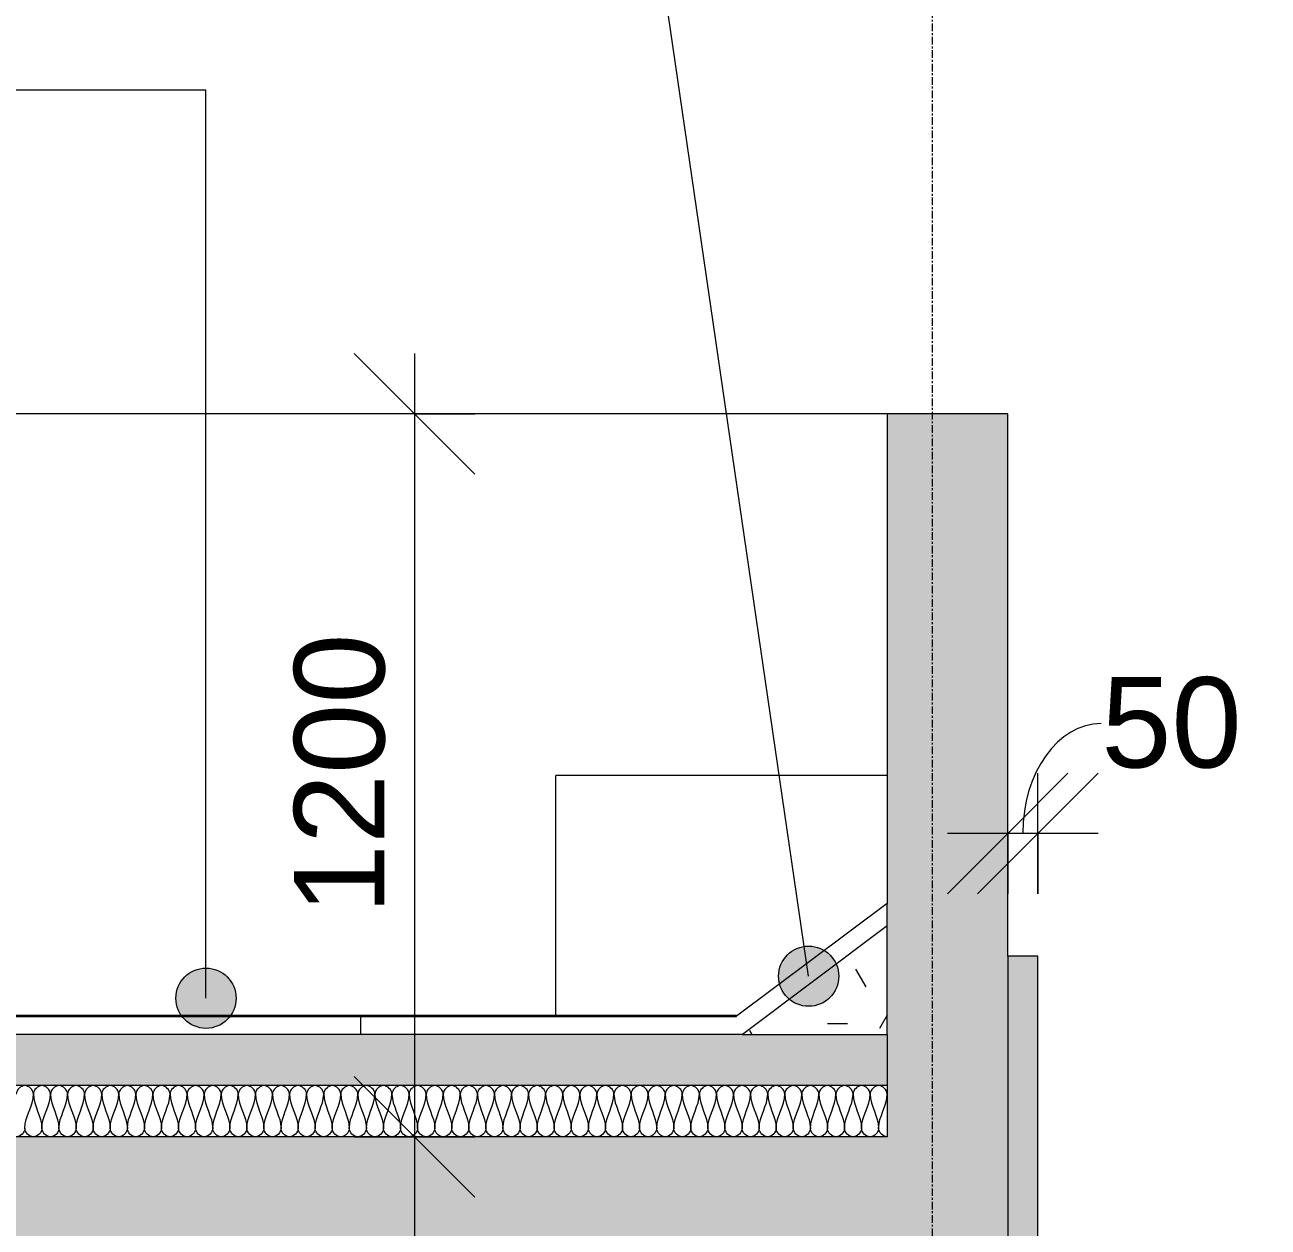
# Model space of a CAD drawing. Header units: millimetres. Extents: x -25665 to 60211, y -6376 to 13478.
# Drawn here: x 36849 to 38912, y 7400 to 9396 of the extents above; entities that cross this region are included whole.
import ezdxf

# ---------------------------------------------------------------- set-up
doc = ezdxf.new("R2010")
doc.units = ezdxf.units.MM
doc.linetypes.add('Grid Line', pattern=[22.225, 12.7, -3.175, 3.175, -3.175])
for name, color, linetype, lineweight in [('A-ANNO-DIMS', 211, 'Continuous', 9), ('A-ANNO-DIMS-100', 211, 'Continuous', 9), ('A-DETL', 90, 'Continuous', 9), ('A-DETL-GENF', 92, 'Continuous', 9), ('A-DETL-THIN', 151, 'Continuous', 9), ('A-FLOR', 192, 'Continuous', 9), ('A-FLOR-MCUT', 51, 'Continuous', 9), ('A-FLOR-PATT', 8, 'Continuous', 35), ('A-WALL', 113, 'Continuous', 9), ('G-ANNO-TEXT', 231, 'Continuous', 9), ('S-GRID', 1, 'Continuous', 9)]:
    doc.layers.add(name, color=color, linetype=linetype, lineweight=lineweight)
doc.styles.add('Arial_4', font='arial.ttf', dxfattribs={"height": 150})
doc.dimstyles.new('100', dxfattribs={"dimscale": 304.8, "dimtxt": 153.03891, "dimasz": 0.656168, "dimexe": 0.328084, "dimexo": 0.0625, "dimgap": 0.016404, "dimtad": 1, "dimdec": 0, "dimzin": 0, "dimdsep": 46, "dimtxsty": 'Arial_4', "dimblk1": 'OBLIQUE', "dimblk2": 'OBLIQUE', "dimsah": 1, "dimcen": 0.09, "dimdle": 0.328084, "dimazin": 0, "dimtfac": 1, "dimtdec": 4, "dimtix": 1, "dimtmove": 0, "dimatfit": 3, "dimfxl": 0.328084, "dimfxlon": 1, "dimtvp": 1, "dimtolj": 1, "dimtzin": 0, "dimarcsym": 2})
doc.dimstyles.new('100_1', dxfattribs={"dimscale": 304.8, "dimtxt": 153.03891, "dimasz": 0.656168, "dimexe": 0.328084, "dimexo": 0.0625, "dimgap": 0.016404, "dimtad": 1, "dimdec": 0, "dimzin": 0, "dimdsep": 46, "dimtxsty": 'Arial_4', "dimblk1": 'OBLIQUE', "dimblk2": 'OBLIQUE', "dimsah": 1, "dimcen": 0.09, "dimdle": 0.328084, "dimazin": 0, "dimtfac": 1, "dimtdec": 4, "dimtix": 1, "dimtmove": 1, "dimatfit": 3, "dimfxl": 0.328084, "dimfxlon": 1, "dimtvp": 1, "dimtolj": 1, "dimtzin": 0, "dimarcsym": 2})
pattern_1 = [(0, (33405.6, 4690), (406.4, 101.6), [33.528, -271.272, 33.528, -271.272, -1625.6]), (0, (33405.6, 4690), (406.4, 101.6), [-609.6, 33.528, -576.072, 33.528, -271.272, -711.2]), (0, (33405.6, 4690), (406.4, 101.6), [-1524, 33.528, -169.672, 33.528, -474.472]), (120, (33558, 4740.8), (-291.1882, 301.1527), [33.528, -271.272, 33.528, -271.272, -1625.6]), (120, (33558, 4740.8), (-291.1882, 301.1527), [-609.6, 33.528, -576.072, 33.528, -271.272, -711.2]), (120, (33558, 4740.8), (-291.1882, 301.1527), [-1524, 33.528, -169.672, 33.528, -474.472]), (240, (33608.8, 4944), (-115.2118, -402.7527), [33.528, -271.272, 33.528, -271.272, -1625.6]), (240, (33608.8, 4944), (-115.2118, -402.7527), [-609.6, 33.528, -576.072, 33.528, -271.272, -711.2]), (240, (33608.8, 4944), (-115.2118, -402.7527), [-1524, 33.528, -169.672, 33.528, -474.472])]

# ---------------------------------------------------------------- blocks, each defined once
blk = doc.blocks.new('DIMBLOCK59-Section - B')
at = {"layer": 'A-ANNO-DIMS-100', "transparency": 16777216}
for p, q in [((37495.9, 8750), (37395.9, 8850)), ((37495.9, 8850), (37495.9, 7550)), ((37595.9, 8750), (37395.9, 8750)), ((37495.9, 8750), (37595.9, 8650)), ((37495.9, 8750), (37595.9, 8750)), ((37495.9, 7550), (37395.9, 7650)), ((37395.9, 7550), (37595.9, 7550)), ((37495.9, 7550), (37395.9, 7550)), ((37495.9, 7550), (37595.9, 7450))]:
    blk.add_line(p, q, dxfattribs=at)
at = {"layer": 'A-ANNO-DIMS-100', "color": 0, "transparency": 16777216, "insert": (37296.1, 7919.3), "char_height": 150, "width": 553.765, "attachment_point": 1, "rotation": 90, "line_spacing_factor": 0.941778, "style": 'Arial_4'}
blk.add_mtext('1200', dxfattribs=at)
blk = doc.blocks.new('_Oblique')
at = {"color": 0, "linetype": 'ByBlock', "lineweight": -2}
blk.add_line((-0.5, -0.5), (0.5, 0.5), dxfattribs=at)
blk = doc.blocks.new('DIMBLOCK60-Section - B')
at = {"layer": 'A-ANNO-DIMS-100', "transparency": 16777216}
for p, q in [((37495.9, 7550), (37395.9, 7650)), ((37395.9, 7550), (37595.9, 7550)), ((37495.9, 7550), (37395.9, 7550)), ((37495.9, 7550), (37495.9, 4050)), ((37495.9, 7550), (37595.9, 7450)), ((37495.9, 4050), (37395.9, 4150)), ((37595.9, 4050), (37395.9, 4050)), ((37495.9, 4050), (37595.9, 3950)), ((37495.9, 4050), (37595.9, 4050))]:
    blk.add_line(p, q, dxfattribs=at)
at = {"layer": 'A-ANNO-DIMS-100', "color": 0, "transparency": 16777216, "insert": (37296.1, 5569.3), "char_height": 150, "width": 553.765, "attachment_point": 1, "rotation": 90, "line_spacing_factor": 0.941778, "style": 'Arial_4'}
blk.add_mtext('3500', dxfattribs=at)
blk = doc.blocks.new('DIMBLOCK62-Section - B')
at = {"layer": 'A-ANNO-DIMS-100', "transparency": 16777216}
for p, q in [((38480.3, 8053.5), (38580.3, 8153.5)), ((38480.3, 7953.5), (38480.3, 8153.5)), ((38530.3, 8053.5), (38630.3, 8153.5)), ((38530.3, 7953.5), (38530.3, 8153.5)), ((38630.3, 8053.5), (38380.3, 8053.5)), ((38480.3, 8053.5), (38380.3, 7953.5)), ((38530.3, 8053.5), (38430.3, 7953.5)), ((38480.3, 8053.5), (38480.3, 7953.5)), ((38530.3, 8053.5), (38530.3, 7953.5))]:
    blk.add_line(p, q, dxfattribs=at)
blk.add_ellipse((38635.5, 8053.5), major_axis=(0, 182.6), ratio=0.713132, start_param=0, end_param=1.570796, dxfattribs=at)
at = {"layer": 'A-ANNO-DIMS-100', "color": 0, "transparency": 16777216, "insert": (38635.5, 8313), "char_height": 150, "width": 276.883, "attachment_point": 1, "line_spacing_factor": 0.941778, "style": 'Arial_4'}
blk.add_mtext('50', dxfattribs=at)

msp = doc.modelspace()

# ---------------------------------------------------------------- hatches: boundary and pattern name
at = {"layer": 'A-DETL-GENF'}
for color, points in [(253, [(38402.3, 6850), (38480.3, 6850), (38480.3, 8750), (38280.3, 8750), (38280.3, 7550), (30967.8, 7550), (30967.8, 8150), (30667.8, 8150), (30667.8, 7550), (29967.8, 7550), (29967.8, 8150), (29667.8, 8150), (29667.8, 7550), (27705.3, 7550), (27705.3, 9350), (27505.3, 9350), (27505.3, 6850), (27705.3, 6850), (27705.3, 7350), (38230.3, 7350), (38230.3, 6850), (38280.3, 6850)]), (9, [(38530.3, 7020), (38530.3, 7850), (38480.3, 7850), (38480.3, 7020)])]:
    msp.add_hatch(color=color, dxfattribs=at).paths.add_polyline_path(points)
at = {"layer": 'A-DETL-GENF', "lineweight": 18}
h = msp.add_hatch(dxfattribs=at)
h.set_pattern_fill('FP_23', color=250, style=0, pattern_type=2)
h.set_pattern_definition(pattern_1)
h.paths.add_polyline_path([(38264, 7720), (38280.3, 7720), (38280.3, 7900), (38040.3, 7720)])
at = {"layer": 'A-FLOR-PATT', "lineweight": 9}
h = msp.add_hatch(dxfattribs=at)
h.set_pattern_fill('FP_22', color=256, style=0, pattern_type=2)
h.set_pattern_definition([(90, (33405.6, 4690), (-2000, 1e-13), [])])
h.paths.add_polyline_path([(38040.3, 7720), (38030.3, 7750), (31217.5, 7749), (31207.8, 7720), (38030.3, 7720)])
h.paths.add_polyline_path([(28501.4, 7720), (29427.8, 7720), (29417.8, 7750), (27955.3, 7750), (27945.3, 7720), (27955.3, 7720)])
h.paths.add_polyline_path([(30417.8, 7720), (30427.8, 7720), (30417.8, 7750), (30217.8, 7750), (30207.8, 7720), (30217.8, 7720)])
h = msp.add_hatch(dxfattribs=at)
h.set_pattern_fill('FP_23', color=256, style=0, pattern_type=2)
h.set_pattern_definition(pattern_1)
h.paths.add_polyline_path([(38264, 7635), (38280.3, 7635), (38280.3, 7720), (30967.8, 7720), (30967.8, 7635), (38068.6, 7635)])
h.paths.add_polyline_path([(28490.5, 7635), (29667.8, 7635), (29667.8, 7720), (27705.3, 7720), (27705.3, 7635), (27955.3, 7635)])
h.paths.add_polyline_path([(30417.8, 7635), (30667.8, 7635), (30667.8, 7720), (29967.8, 7720), (29967.8, 7635), (30217.8, 7635)])
at = {"layer": 'G-ANNO-TEXT'}
h = msp.add_hatch(color=7, dxfattribs=at)
edge = h.paths.add_edge_path()
edge.add_arc((38150, 7816.6), 50, 0, 360)
h = msp.add_hatch(color=7, dxfattribs=at)
edge = h.paths.add_edge_path()
edge.add_arc((37150, 7780), 50, 0, 360)

# ---------------------------------------------------------------- linework, layer by layer
at = {"layer": 'A-DETL'}
for points in [[(36863.6, 7620.8), (36863.6, 7627.5), (36849.5, 7642.5), (36835.3, 7627.5), (36835.3, 7620.8)], [(36892, 7620.8), (36892, 7627.5), (36877.8, 7642.5), (36863.6, 7627.5), (36863.6, 7620.8)], [(36920.3, 7620.8), (36920.3, 7627.5), (36906.1, 7642.5), (36892, 7627.5), (36892, 7620.8)], [(36948.6, 7620.8), (36948.6, 7627.5), (36934.5, 7642.5), (36920.3, 7627.5), (36920.3, 7620.8)], [(36977, 7620.8), (36977, 7627.5), (36962.8, 7642.5), (36948.6, 7627.5), (36948.6, 7620.8)], [(37005.3, 7620.8), (37005.3, 7627.5), (36991.1, 7642.5), (36977, 7627.5), (36977, 7620.8)], [(37033.6, 7620.8), (37033.6, 7627.5), (37019.5, 7642.5), (37005.3, 7627.5), (37005.3, 7620.8)], [(37062, 7620.8), (37062, 7627.5), (37047.8, 7642.5), (37033.6, 7627.5), (37033.6, 7620.8)], [(37090.3, 7620.8), (37090.3, 7627.5), (37076.1, 7642.5), (37062, 7627.5), (37062, 7620.8)], [(37118.6, 7620.8), (37118.6, 7627.5), (37104.5, 7642.5), (37090.3, 7627.5), (37090.3, 7620.8)], [(37147, 7620.8), (37147, 7627.5), (37132.8, 7642.5), (37118.6, 7627.5), (37118.6, 7620.8)], [(37175.3, 7620.8), (37175.3, 7627.5), (37161.1, 7642.5), (37147, 7627.5), (37147, 7620.8)], [(37203.6, 7620.8), (37203.6, 7627.5), (37189.5, 7642.5), (37175.3, 7627.5), (37175.3, 7620.8)], [(37232, 7620.8), (37232, 7627.5), (37217.8, 7642.5), (37203.6, 7627.5), (37203.6, 7620.8)], [(37260.3, 7620.8), (37260.3, 7627.5), (37246.1, 7642.5), (37232, 7627.5), (37232, 7620.8)], [(37288.6, 7620.8), (37288.6, 7627.5), (37274.5, 7642.5), (37260.3, 7627.5), (37260.3, 7620.8)], [(37317, 7620.8), (37317, 7627.5), (37302.8, 7642.5), (37288.6, 7627.5), (37288.6, 7620.8)], [(37345.3, 7620.8), (37345.3, 7627.5), (37331.1, 7642.5), (37317, 7627.5), (37317, 7620.8)], [(37373.6, 7620.8), (37373.6, 7627.5), (37359.5, 7642.5), (37345.3, 7627.5), (37345.3, 7620.8)], [(37402, 7620.8), (37402, 7627.5), (37387.8, 7642.5), (37373.6, 7627.5), (37373.6, 7620.8)], [(37430.3, 7620.8), (37430.3, 7627.5), (37416.1, 7642.5), (37402, 7627.5), (37402, 7620.8)], [(37458.6, 7620.8), (37458.6, 7627.5), (37444.5, 7642.5), (37430.3, 7627.5), (37430.3, 7620.8)], [(37487, 7620.8), (37487, 7627.5), (37472.8, 7642.5), (37458.6, 7627.5), (37458.6, 7620.8)], [(37515.3, 7620.8), (37515.3, 7627.5), (37501.1, 7642.5), (37487, 7627.5), (37487, 7620.8)], [(37543.6, 7620.8), (37543.6, 7627.5), (37529.5, 7642.5), (37515.3, 7627.5), (37515.3, 7620.8)], [(37572, 7620.8), (37572, 7627.5), (37557.8, 7642.5), (37543.6, 7627.5), (37543.6, 7620.8)], [(37600.3, 7620.8), (37600.3, 7627.5), (37586.1, 7642.5), (37572, 7627.5), (37572, 7620.8)], [(37628.6, 7620.8), (37628.6, 7627.5), (37614.5, 7642.5), (37600.3, 7627.5), (37600.3, 7620.8)], [(37657, 7620.8), (37657, 7627.5), (37642.8, 7642.5), (37628.6, 7627.5), (37628.6, 7620.8)], [(37685.3, 7620.8), (37685.3, 7627.5), (37671.1, 7642.5), (37657, 7627.5), (37657, 7620.8)], [(37713.6, 7620.8), (37713.6, 7627.5), (37699.5, 7642.5), (37685.3, 7627.5), (37685.3, 7620.8)], [(37742, 7620.8), (37742, 7627.5), (37727.8, 7642.5), (37713.6, 7627.5), (37713.6, 7620.8)], [(37770.3, 7620.8), (37770.3, 7627.5), (37756.1, 7642.5), (37742, 7627.5), (37742, 7620.8)], [(37798.6, 7620.8), (37798.6, 7627.5), (37784.5, 7642.5), (37770.3, 7627.5), (37770.3, 7620.8)], [(37827, 7620.8), (37827, 7627.5), (37812.8, 7642.5), (37798.6, 7627.5), (37798.6, 7620.8)], [(37855.3, 7620.8), (37855.3, 7627.5), (37841.1, 7642.5), (37827, 7627.5), (37827, 7620.8)], [(37883.6, 7620.8), (37883.6, 7627.5), (37869.5, 7642.5), (37855.3, 7627.5), (37855.3, 7620.8)], [(37912, 7620.8), (37912, 7627.5), (37897.8, 7642.5), (37883.6, 7627.5), (37883.6, 7620.8)], [(37940.3, 7620.8), (37940.3, 7627.5), (37926.1, 7642.5), (37912, 7627.5), (37912, 7620.8)], [(37968.6, 7620.8), (37968.6, 7627.5), (37954.5, 7642.5), (37940.3, 7627.5), (37940.3, 7620.8)], [(37997, 7620.8), (37997, 7627.5), (37982.8, 7642.5), (37968.6, 7627.5), (37968.6, 7620.8)], [(38025.3, 7620.8), (38025.3, 7627.5), (38011.1, 7642.5), (37997, 7627.5), (37997, 7620.8)], [(38053.6, 7620.8), (38053.6, 7627.5), (38039.5, 7642.5), (38025.3, 7627.5), (38025.3, 7620.8)], [(38082, 7620.8), (38082, 7627.5), (38067.8, 7642.5), (38053.6, 7627.5), (38053.6, 7620.8)], [(38110.3, 7620.8), (38110.3, 7627.5), (38096.1, 7642.5), (38082, 7627.5), (38082, 7620.8)], [(38138.6, 7620.8), (38138.6, 7627.5), (38124.5, 7642.5), (38110.3, 7627.5), (38110.3, 7620.8)], [(38167, 7620.8), (38167, 7627.5), (38152.8, 7642.5), (38138.6, 7627.5), (38138.6, 7620.8)], [(38195.3, 7620.8), (38195.3, 7627.5), (38181.1, 7642.5), (38167, 7627.5), (38167, 7620.8)], [(38223.6, 7620.8), (38223.6, 7627.5), (38209.5, 7642.5), (38195.3, 7627.5), (38195.3, 7620.8)], [(38252, 7620.8), (38252, 7627.5), (38237.8, 7642.5), (38223.6, 7627.5), (38223.6, 7620.8)], [(38280.3, 7620.8), (38280.3, 7627.5), (38266.1, 7642.5), (38252, 7627.5), (38252, 7620.8)], [(36849.5, 7564.2), (36849.5, 7583.6), (36863.6, 7601.4), (36863.6, 7620.8)], [(36863.6, 7620.8), (36863.6, 7601.4), (36877.8, 7583.6), (36877.8, 7564.2)], [(36877.8, 7564.2), (36877.8, 7583.6), (36892, 7601.4), (36892, 7620.8)], [(36892, 7620.8), (36892, 7601.4), (36906.1, 7583.6), (36906.1, 7564.2)], [(36906.1, 7564.2), (36906.1, 7583.6), (36920.3, 7601.4), (36920.3, 7620.8)], [(36920.3, 7620.8), (36920.3, 7601.4), (36934.5, 7583.6), (36934.5, 7564.2)], [(36934.5, 7564.2), (36934.5, 7583.6), (36948.6, 7601.4), (36948.6, 7620.8)], [(36948.6, 7620.8), (36948.6, 7601.4), (36962.8, 7583.6), (36962.8, 7564.2)], [(36962.8, 7564.2), (36962.8, 7583.6), (36977, 7601.4), (36977, 7620.8)], [(36977, 7620.8), (36977, 7601.4), (36991.1, 7583.6), (36991.1, 7564.2)], [(36991.1, 7564.2), (36991.1, 7583.6), (37005.3, 7601.4), (37005.3, 7620.8)], [(37005.3, 7620.8), (37005.3, 7601.4), (37019.5, 7583.6), (37019.5, 7564.2)], [(37019.5, 7564.2), (37019.5, 7583.6), (37033.6, 7601.4), (37033.6, 7620.8)], [(37033.6, 7620.8), (37033.6, 7601.4), (37047.8, 7583.6), (37047.8, 7564.2)], [(37047.8, 7564.2), (37047.8, 7583.6), (37062, 7601.4), (37062, 7620.8)], [(37062, 7620.8), (37062, 7601.4), (37076.1, 7583.6), (37076.1, 7564.2)], [(37076.1, 7564.2), (37076.1, 7583.6), (37090.3, 7601.4), (37090.3, 7620.8)], [(37090.3, 7620.8), (37090.3, 7601.4), (37104.5, 7583.6), (37104.5, 7564.2)], [(37104.5, 7564.2), (37104.5, 7583.6), (37118.6, 7601.4), (37118.6, 7620.8)], [(37118.6, 7620.8), (37118.6, 7601.4), (37132.8, 7583.6), (37132.8, 7564.2)], [(37132.8, 7564.2), (37132.8, 7583.6), (37147, 7601.4), (37147, 7620.8)], [(37147, 7620.8), (37147, 7601.4), (37161.1, 7583.6), (37161.1, 7564.2)], [(37161.1, 7564.2), (37161.1, 7583.6), (37175.3, 7601.4), (37175.3, 7620.8)], [(37175.3, 7620.8), (37175.3, 7601.4), (37189.5, 7583.6), (37189.5, 7564.2)], [(37189.5, 7564.2), (37189.5, 7583.6), (37203.6, 7601.4), (37203.6, 7620.8)], [(37203.6, 7620.8), (37203.6, 7601.4), (37217.8, 7583.6), (37217.8, 7564.2)], [(37217.8, 7564.2), (37217.8, 7583.6), (37232, 7601.4), (37232, 7620.8)], [(37232, 7620.8), (37232, 7601.4), (37246.1, 7583.6), (37246.1, 7564.2)], [(37246.1, 7564.2), (37246.1, 7583.6), (37260.3, 7601.4), (37260.3, 7620.8)], [(37260.3, 7620.8), (37260.3, 7601.4), (37274.5, 7583.6), (37274.5, 7564.2)], [(37274.5, 7564.2), (37274.5, 7583.6), (37288.6, 7601.4), (37288.6, 7620.8)], [(37288.6, 7620.8), (37288.6, 7601.4), (37302.8, 7583.6), (37302.8, 7564.2)], [(37302.8, 7564.2), (37302.8, 7583.6), (37317, 7601.4), (37317, 7620.8)], [(37317, 7620.8), (37317, 7601.4), (37331.1, 7583.6), (37331.1, 7564.2)], [(37331.1, 7564.2), (37331.1, 7583.6), (37345.3, 7601.4), (37345.3, 7620.8)], [(37345.3, 7620.8), (37345.3, 7601.4), (37359.5, 7583.6), (37359.5, 7564.2)], [(37359.5, 7564.2), (37359.5, 7583.6), (37373.6, 7601.4), (37373.6, 7620.8)], [(37373.6, 7620.8), (37373.6, 7601.4), (37387.8, 7583.6), (37387.8, 7564.2)], [(37387.8, 7564.2), (37387.8, 7583.6), (37402, 7601.4), (37402, 7620.8)], [(37402, 7620.8), (37402, 7601.4), (37416.1, 7583.6), (37416.1, 7564.2)], [(37416.1, 7564.2), (37416.1, 7583.6), (37430.3, 7601.4), (37430.3, 7620.8)], [(37430.3, 7620.8), (37430.3, 7601.4), (37444.5, 7583.6), (37444.5, 7564.2)], [(37444.5, 7564.2), (37444.5, 7583.6), (37458.6, 7601.4), (37458.6, 7620.8)], [(37458.6, 7620.8), (37458.6, 7601.4), (37472.8, 7583.6), (37472.8, 7564.2)], [(37472.8, 7564.2), (37472.8, 7583.6), (37487, 7601.4), (37487, 7620.8)], [(37487, 7620.8), (37487, 7601.4), (37501.1, 7583.6), (37501.1, 7564.2)], [(37501.1, 7564.2), (37501.1, 7583.6), (37515.3, 7601.4), (37515.3, 7620.8)], [(37515.3, 7620.8), (37515.3, 7601.4), (37529.5, 7583.6), (37529.5, 7564.2)], [(37529.5, 7564.2), (37529.5, 7583.6), (37543.6, 7601.4), (37543.6, 7620.8)], [(37543.6, 7620.8), (37543.6, 7601.4), (37557.8, 7583.6), (37557.8, 7564.2)], [(37557.8, 7564.2), (37557.8, 7583.6), (37572, 7601.4), (37572, 7620.8)], [(37572, 7620.8), (37572, 7601.4), (37586.1, 7583.6), (37586.1, 7564.2)], [(37586.1, 7564.2), (37586.1, 7583.6), (37600.3, 7601.4), (37600.3, 7620.8)], [(37600.3, 7620.8), (37600.3, 7601.4), (37614.5, 7583.6), (37614.5, 7564.2)], [(37614.5, 7564.2), (37614.5, 7583.6), (37628.6, 7601.4), (37628.6, 7620.8)], [(37628.6, 7620.8), (37628.6, 7601.4), (37642.8, 7583.6), (37642.8, 7564.2)], [(37642.8, 7564.2), (37642.8, 7583.6), (37657, 7601.4), (37657, 7620.8)], [(37657, 7620.8), (37657, 7601.4), (37671.1, 7583.6), (37671.1, 7564.2)], [(37671.1, 7564.2), (37671.1, 7583.6), (37685.3, 7601.4), (37685.3, 7620.8)], [(37685.3, 7620.8), (37685.3, 7601.4), (37699.5, 7583.6), (37699.5, 7564.2)], [(37699.5, 7564.2), (37699.5, 7583.6), (37713.6, 7601.4), (37713.6, 7620.8)], [(37713.6, 7620.8), (37713.6, 7601.4), (37727.8, 7583.6), (37727.8, 7564.2)], [(37727.8, 7564.2), (37727.8, 7583.6), (37742, 7601.4), (37742, 7620.8)], [(37742, 7620.8), (37742, 7601.4), (37756.1, 7583.6), (37756.1, 7564.2)], [(37756.1, 7564.2), (37756.1, 7583.6), (37770.3, 7601.4), (37770.3, 7620.8)], [(37770.3, 7620.8), (37770.3, 7601.4), (37784.5, 7583.6), (37784.5, 7564.2)], [(37784.5, 7564.2), (37784.5, 7583.6), (37798.6, 7601.4), (37798.6, 7620.8)], [(37798.6, 7620.8), (37798.6, 7601.4), (37812.8, 7583.6), (37812.8, 7564.2)], [(37812.8, 7564.2), (37812.8, 7583.6), (37827, 7601.4), (37827, 7620.8)], [(37827, 7620.8), (37827, 7601.4), (37841.1, 7583.6), (37841.1, 7564.2)], [(37841.1, 7564.2), (37841.1, 7583.6), (37855.3, 7601.4), (37855.3, 7620.8)], [(37855.3, 7620.8), (37855.3, 7601.4), (37869.5, 7583.6), (37869.5, 7564.2)], [(37869.5, 7564.2), (37869.5, 7583.6), (37883.6, 7601.4), (37883.6, 7620.8)], [(37883.6, 7620.8), (37883.6, 7601.4), (37897.8, 7583.6), (37897.8, 7564.2)], [(37897.8, 7564.2), (37897.8, 7583.6), (37912, 7601.4), (37912, 7620.8)], [(37912, 7620.8), (37912, 7601.4), (37926.1, 7583.6), (37926.1, 7564.2)], [(37926.1, 7564.2), (37926.1, 7583.6), (37940.3, 7601.4), (37940.3, 7620.8)], [(37940.3, 7620.8), (37940.3, 7601.4), (37954.5, 7583.6), (37954.5, 7564.2)], [(37954.5, 7564.2), (37954.5, 7583.6), (37968.6, 7601.4), (37968.6, 7620.8)], [(37968.6, 7620.8), (37968.6, 7601.4), (37982.8, 7583.6), (37982.8, 7564.2)], [(37982.8, 7564.2), (37982.8, 7583.6), (37997, 7601.4), (37997, 7620.8)], [(37997, 7620.8), (37997, 7601.4), (38011.1, 7583.6), (38011.1, 7564.2)], [(38011.1, 7564.2), (38011.1, 7583.6), (38025.3, 7601.4), (38025.3, 7620.8)], [(38025.3, 7620.8), (38025.3, 7601.4), (38039.5, 7583.6), (38039.5, 7564.2)], [(38039.5, 7564.2), (38039.5, 7583.6), (38053.6, 7601.4), (38053.6, 7620.8)], [(38053.6, 7620.8), (38053.6, 7601.4), (38067.8, 7583.6), (38067.8, 7564.2)], [(38067.8, 7564.2), (38067.8, 7583.6), (38082, 7601.4), (38082, 7620.8)], [(38082, 7620.8), (38082, 7601.4), (38096.1, 7583.6), (38096.1, 7564.2)], [(38096.1, 7564.2), (38096.1, 7583.6), (38110.3, 7601.4), (38110.3, 7620.8)], [(38110.3, 7620.8), (38110.3, 7601.4), (38124.5, 7583.6), (38124.5, 7564.2)], [(38124.5, 7564.2), (38124.5, 7583.6), (38138.6, 7601.4), (38138.6, 7620.8)], [(38138.6, 7620.8), (38138.6, 7601.4), (38152.8, 7583.6), (38152.8, 7564.2)], [(38152.8, 7564.2), (38152.8, 7583.6), (38167, 7601.4), (38167, 7620.8)], [(38167, 7620.8), (38167, 7601.4), (38181.1, 7583.6), (38181.1, 7564.2)], [(38181.1, 7564.2), (38181.1, 7583.6), (38195.3, 7601.4), (38195.3, 7620.8)], [(38195.3, 7620.8), (38195.3, 7601.4), (38209.5, 7583.6), (38209.5, 7564.2)], [(38209.5, 7564.2), (38209.5, 7583.6), (38223.6, 7601.4), (38223.6, 7620.8)], [(38223.6, 7620.8), (38223.6, 7601.4), (38237.8, 7583.6), (38237.8, 7564.2)], [(38237.8, 7564.2), (38237.8, 7583.6), (38252, 7601.4), (38252, 7620.8)], [(38252, 7620.8), (38252, 7601.4), (38266.1, 7583.6), (38266.1, 7564.2)], [(38266.1, 7564.2), (38266.1, 7583.6), (38280.3, 7601.4), (38280.3, 7620.8)], [(36849.5, 7564.2), (36849.5, 7557.5), (36835.3, 7542.5), (36821.1, 7557.5), (36821.1, 7564.2)], [(36877.8, 7564.2), (36877.8, 7557.5), (36863.6, 7542.5), (36849.5, 7557.5), (36849.5, 7564.2)], [(36906.1, 7564.2), (36906.1, 7557.5), (36892, 7542.5), (36877.8, 7557.5), (36877.8, 7564.2)], [(36934.5, 7564.2), (36934.5, 7557.5), (36920.3, 7542.5), (36906.1, 7557.5), (36906.1, 7564.2)], [(36962.8, 7564.2), (36962.8, 7557.5), (36948.6, 7542.5), (36934.5, 7557.5), (36934.5, 7564.2)], [(36991.1, 7564.2), (36991.1, 7557.5), (36977, 7542.5), (36962.8, 7557.5), (36962.8, 7564.2)], [(37019.5, 7564.2), (37019.5, 7557.5), (37005.3, 7542.5), (36991.1, 7557.5), (36991.1, 7564.2)], [(37047.8, 7564.2), (37047.8, 7557.5), (37033.6, 7542.5), (37019.5, 7557.5), (37019.5, 7564.2)], [(37076.1, 7564.2), (37076.1, 7557.5), (37062, 7542.5), (37047.8, 7557.5), (37047.8, 7564.2)], [(37104.5, 7564.2), (37104.5, 7557.5), (37090.3, 7542.5), (37076.1, 7557.5), (37076.1, 7564.2)], [(37132.8, 7564.2), (37132.8, 7557.5), (37118.6, 7542.5), (37104.5, 7557.5), (37104.5, 7564.2)], [(37161.1, 7564.2), (37161.1, 7557.5), (37147, 7542.5), (37132.8, 7557.5), (37132.8, 7564.2)], [(37189.5, 7564.2), (37189.5, 7557.5), (37175.3, 7542.5), (37161.1, 7557.5), (37161.1, 7564.2)], [(37217.8, 7564.2), (37217.8, 7557.5), (37203.6, 7542.5), (37189.5, 7557.5), (37189.5, 7564.2)], [(37246.1, 7564.2), (37246.1, 7557.5), (37232, 7542.5), (37217.8, 7557.5), (37217.8, 7564.2)], [(37274.5, 7564.2), (37274.5, 7557.5), (37260.3, 7542.5), (37246.1, 7557.5), (37246.1, 7564.2)], [(37302.8, 7564.2), (37302.8, 7557.5), (37288.6, 7542.5), (37274.5, 7557.5), (37274.5, 7564.2)], [(37331.1, 7564.2), (37331.1, 7557.5), (37317, 7542.5), (37302.8, 7557.5), (37302.8, 7564.2)], [(37359.5, 7564.2), (37359.5, 7557.5), (37345.3, 7542.5), (37331.1, 7557.5), (37331.1, 7564.2)], [(37387.8, 7564.2), (37387.8, 7557.5), (37373.6, 7542.5), (37359.5, 7557.5), (37359.5, 7564.2)], [(37416.1, 7564.2), (37416.1, 7557.5), (37402, 7542.5), (37387.8, 7557.5), (37387.8, 7564.2)], [(37444.5, 7564.2), (37444.5, 7557.5), (37430.3, 7542.5), (37416.1, 7557.5), (37416.1, 7564.2)], [(37472.8, 7564.2), (37472.8, 7557.5), (37458.6, 7542.5), (37444.5, 7557.5), (37444.5, 7564.2)], [(37501.1, 7564.2), (37501.1, 7557.5), (37487, 7542.5), (37472.8, 7557.5), (37472.8, 7564.2)], [(37529.5, 7564.2), (37529.5, 7557.5), (37515.3, 7542.5), (37501.1, 7557.5), (37501.1, 7564.2)], [(37557.8, 7564.2), (37557.8, 7557.5), (37543.6, 7542.5), (37529.5, 7557.5), (37529.5, 7564.2)], [(37586.1, 7564.2), (37586.1, 7557.5), (37572, 7542.5), (37557.8, 7557.5), (37557.8, 7564.2)], [(37614.5, 7564.2), (37614.5, 7557.5), (37600.3, 7542.5), (37586.1, 7557.5), (37586.1, 7564.2)], [(37642.8, 7564.2), (37642.8, 7557.5), (37628.6, 7542.5), (37614.5, 7557.5), (37614.5, 7564.2)], [(37671.1, 7564.2), (37671.1, 7557.5), (37657, 7542.5), (37642.8, 7557.5), (37642.8, 7564.2)], [(37699.5, 7564.2), (37699.5, 7557.5), (37685.3, 7542.5), (37671.1, 7557.5), (37671.1, 7564.2)], [(37727.8, 7564.2), (37727.8, 7557.5), (37713.6, 7542.5), (37699.5, 7557.5), (37699.5, 7564.2)], [(37756.1, 7564.2), (37756.1, 7557.5), (37742, 7542.5), (37727.8, 7557.5), (37727.8, 7564.2)], [(37784.5, 7564.2), (37784.5, 7557.5), (37770.3, 7542.5), (37756.1, 7557.5), (37756.1, 7564.2)], [(37812.8, 7564.2), (37812.8, 7557.5), (37798.6, 7542.5), (37784.5, 7557.5), (37784.5, 7564.2)], [(37841.1, 7564.2), (37841.1, 7557.5), (37827, 7542.5), (37812.8, 7557.5), (37812.8, 7564.2)], [(37869.5, 7564.2), (37869.5, 7557.5), (37855.3, 7542.5), (37841.1, 7557.5), (37841.1, 7564.2)], [(37897.8, 7564.2), (37897.8, 7557.5), (37883.6, 7542.5), (37869.5, 7557.5), (37869.5, 7564.2)], [(37926.1, 7564.2), (37926.1, 7557.5), (37912, 7542.5), (37897.8, 7557.5), (37897.8, 7564.2)], [(37954.5, 7564.2), (37954.5, 7557.5), (37940.3, 7542.5), (37926.1, 7557.5), (37926.1, 7564.2)], [(37982.8, 7564.2), (37982.8, 7557.5), (37968.6, 7542.5), (37954.5, 7557.5), (37954.5, 7564.2)], [(38011.1, 7564.2), (38011.1, 7557.5), (37997, 7542.5), (37982.8, 7557.5), (37982.8, 7564.2)], [(38039.5, 7564.2), (38039.5, 7557.5), (38025.3, 7542.5), (38011.1, 7557.5), (38011.1, 7564.2)], [(38067.8, 7564.2), (38067.8, 7557.5), (38053.6, 7542.5), (38039.5, 7557.5), (38039.5, 7564.2)], [(38096.1, 7564.2), (38096.1, 7557.5), (38082, 7542.5), (38067.8, 7557.5), (38067.8, 7564.2)], [(38124.5, 7564.2), (38124.5, 7557.5), (38110.3, 7542.5), (38096.1, 7557.5), (38096.1, 7564.2)], [(38152.8, 7564.2), (38152.8, 7557.5), (38138.6, 7542.5), (38124.5, 7557.5), (38124.5, 7564.2)], [(38181.1, 7564.2), (38181.1, 7557.5), (38167, 7542.5), (38152.8, 7557.5), (38152.8, 7564.2)], [(38209.5, 7564.2), (38209.5, 7557.5), (38195.3, 7542.5), (38181.1, 7557.5), (38181.1, 7564.2)], [(38237.8, 7564.2), (38237.8, 7557.5), (38223.6, 7542.5), (38209.5, 7557.5), (38209.5, 7564.2)], [(38266.1, 7564.2), (38266.1, 7557.5), (38252, 7542.5), (38237.8, 7557.5), (38237.8, 7564.2)], [(38280.3, 7550), (38273.6, 7550), (38266.1, 7557.5), (38266.1, 7564.2)]]:
    msp.add_open_spline(points, degree=3, dxfattribs=at)
at = {"layer": 'A-DETL-THIN'}
for p, q in [((38480.3, 8750), (38280.3, 8750)), ((38280.3, 8750), (38280.3, 7937.5)), ((38480.3, 7850), (38480.3, 8750)), ((38280.3, 7937.5), (38030.3, 7750)), ((38280.3, 7900), (38280.3, 7937.5)), ((38280.3, 7900), (38040.3, 7720)), ((38280.3, 7720), (38280.3, 7900)), ((38480.3, 7850), (38480.3, 7020)), ((38530.3, 7850), (38480.3, 7850)), ((38530.3, 7020), (38530.3, 7850)), ((38040.3, 7720), (38280.3, 7720)), ((38280.3, 7720), (38280.3, 7550)), ((38280.3, 7550), (30967.8, 7550))]:
    msp.add_line(p, q, dxfattribs=at)
at = {"layer": 'A-FLOR', "lineweight": 35}
msp.add_line((38030.3, 7750), (31217.8, 7750), dxfattribs=at)
at = {"layer": 'A-FLOR-MCUT'}
for p, q in [((38040.3, 7720), (31207.8, 7720)), ((38280.3, 7635), (30967.8, 7635))]:
    msp.add_line(p, q, dxfattribs=at)
at = {"layer": 'A-WALL'}
for p, q in [((38280.3, 8750), (30817.8, 8750)), ((37730.3, 7750), (37730.3, 8150)), ((38280.3, 8150), (37730.3, 8150))]:
    msp.add_line(p, q, dxfattribs=at)
at = {"layer": 'G-ANNO-TEXT', "color": 7}
for p, q in [((38150, 7816.6), (37724, 10738.5)), ((36912.8, 9287.2), (36144.1, 9287.2)), ((37150, 9287.2), (36912.8, 9287.2)), ((37150, 7780), (37150, 9287.2))]:
    msp.add_line(p, q, dxfattribs=at)
for centre in [(38150, 7816.6), (37150, 7780)]:
    msp.add_circle(centre, 50, dxfattribs=at)
at = {"layer": 'S-GRID', "linetype": 'Grid Line'}
msp.add_line((38355.3, -304.8), (38355.3, 12677.9), dxfattribs=at)

# ---------------------------------------------------------------- dimensions: what is measured, and where the dimension line sits
at = {"layer": 'A-ANNO-DIMS'}
for base, p1, p2, override, picture, middle in [((37495.9, 7550), (37595.9, 8750), (37395.9, 7550), {"dimpost": '<>', "dimfxl": 1216.552506}, 'DIMBLOCK59-Section - B', (37414.3, 8150)), ((37495.9, 4050), (37395.9, 7550), (37595.9, 4050), {"dimpost": '<>', "dimfxl": 3505.709629}, 'DIMBLOCK60-Section - B', (37414.2, 5800))]:
    dim = msp.add_linear_dim(base=base, p1=p1, p2=p2, angle=90, dimstyle='100', override=override, dxfattribs=at)
    dim.commit()
    dim.dimension.update_dxf_attribs({"geometry": picture, "text_midpoint": middle})
dim = msp.add_linear_dim(base=(38480.3, 8053.5), p1=(38530.3, 7953.5), p2=(38480.3, 7953.5), dimstyle='100_1', override={"dimpost": '<>', "dimfxl": 50}, dxfattribs=at)
dim.commit()
dim.dimension.update_dxf_attribs({"geometry": 'DIMBLOCK62-Section - B', "text_midpoint": (38773.9, 8213), "dimtype": 160})

doc.saveas('drawing.dxf')
